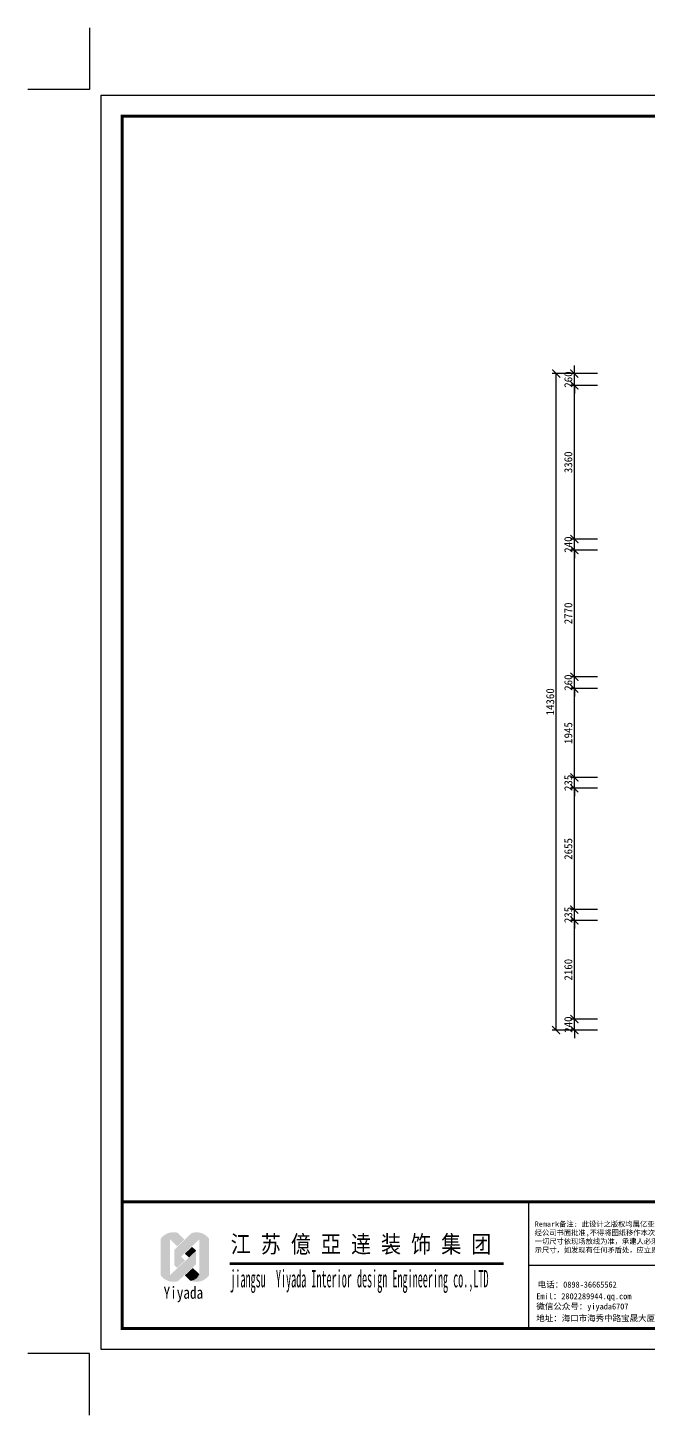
# Model space of a CAD drawing. Header units: millimetres. Extents: x -1705246 to 222838, y -3231245 to 126310.
# Drawn here: x 14102 to 27675, y -121843 to -91493 of the extents above; entities that cross this region are included whole.
import ezdxf

# ---------------------------------------------------------------- set-up
doc = ezdxf.new("R2010")
doc.units = ezdxf.units.MM
doc.header["$PDMODE"] = 35
for name, color, linetype in [('0-01图框模板说明', 2, 'Continuous'), ('0-02图框细线', 136, 'Continuous'), ('06其他', 8, 'Continuous'), ('TK', 1, 'Continuous')]:
    doc.layers.add(name, color=color, linetype=linetype)
doc.layers.add('Z not print', color=8, linetype='Continuous', plot=False)
doc.styles.add('H1', font='')
doc.styles.get("Standard").update_dxf_attribs({"font": ''})
doc.styles.get('H1').set_extended_font_data('SimSun')
doc.styles.get('Standard').set_extended_font_data('SimSun')
doc.dimstyles.new('ISO-25', dxfattribs={"dimscale": 70, "dimtxt": 2.5, "dimasz": 2.5, "dimexe": 1.25, "dimexo": 0.625, "dimtad": 1, "dimdec": 0, "dimtxsty": 'Standard', "dimblk": 'ARCHTICK', "dimcen": 2.5, "dimclrd": 251, "dimclre": 251, "dimclrt": 3, "dimadec": 0, "dimazin": 0, "dimtfac": 1, "dimtdec": 0, "dimtix": 1, "dimtmove": 2, "dimatfit": 3, "dimfxl": 1, "dimarcsym": 0})

# ---------------------------------------------------------------- blocks, each defined once
blk = doc.blocks.new('_ArchTick')
at = {"color": 0, "linetype": 'ByBlock', "const_width": 0.15}
blk.add_lwpolyline([(-0.5, -0.5), (0.5, 0.5)], dxfattribs=at)
blk = doc.blocks.new('*D672')
at = {"color": 251, "lineweight": -2}
for p, q in [((26562, -113178), (25971, -113178)), ((26059, -113178), (26059, -113003)), ((26059, -113418), (26059, -113178)), ((26562, -113418), (25971, -113418)), ((26059, -113418), (26059, -113593))]:
    blk.add_line(p, q, dxfattribs=at)
at = {"layer": 'Defpoints', "color": 0}
for p in [(26059, -113178), (26606, -113178), (26606, -113418)]:
    blk.add_point(p, dxfattribs=at)
at = {"color": 251, "lineweight": -2, "xscale": 175, "yscale": 175, "zscale": 175}
for p, rotation in [((26059, -113178), 270), ((26059, -113418), 90)]:
    blk.add_blockref('_ArchTick', p, dxfattribs=dict(at, rotation=rotation))
at = {"color": 3, "insert": (25927, -113298), "char_height": 175, "attachment_point": 5, "rotation": 90}
blk.add_mtext('240', dxfattribs=at)
blk = doc.blocks.new('*D673')
at = {"color": 251, "lineweight": -2}
for p, q in [((26562, -111018), (25971, -111018)), ((26059, -113178), (26059, -111018)), ((26562, -113178), (25971, -113178))]:
    blk.add_line(p, q, dxfattribs=at)
at = {"layer": 'Defpoints', "color": 0}
for p in [(26059, -111018), (26606, -111018), (26606, -113178)]:
    blk.add_point(p, dxfattribs=at)
at = {"color": 251, "lineweight": -2, "xscale": 175, "yscale": 175, "zscale": 175}
for p, rotation in [((26059, -111018), 90), ((26059, -113178), 270)]:
    blk.add_blockref('_ArchTick', p, dxfattribs=dict(at, rotation=rotation))
at = {"color": 3, "insert": (25927, -112098), "char_height": 175, "attachment_point": 5, "rotation": 90}
blk.add_mtext('2160', dxfattribs=at)
blk = doc.blocks.new('*D674')
at = {"color": 251, "lineweight": -2}
for p, q in [((26059, -110783), (26059, -110608)), ((26562, -110783), (25971, -110783)), ((26562, -111018), (25971, -111018)), ((26059, -111018), (26059, -110783)), ((26059, -111018), (26059, -111193))]:
    blk.add_line(p, q, dxfattribs=at)
at = {"layer": 'Defpoints', "color": 0}
for p in [(26059, -110783), (26606, -110783), (26606, -111018)]:
    blk.add_point(p, dxfattribs=at)
at = {"color": 251, "lineweight": -2, "xscale": 175, "yscale": 175, "zscale": 175}
for p, rotation in [((26059, -110783), 270), ((26059, -111018), 90)]:
    blk.add_blockref('_ArchTick', p, dxfattribs=dict(at, rotation=rotation))
at = {"color": 3, "insert": (25927, -110900), "char_height": 175, "attachment_point": 5, "rotation": 90}
blk.add_mtext('235', dxfattribs=at)
blk = doc.blocks.new('*D675')
at = {"color": 251, "lineweight": -2}
for p, q in [((26562, -108128), (25971, -108128)), ((26059, -110783), (26059, -108128)), ((26562, -110783), (25971, -110783))]:
    blk.add_line(p, q, dxfattribs=at)
at = {"layer": 'Defpoints', "color": 0}
for p in [(26059, -108128), (26606, -108128), (26606, -110783)]:
    blk.add_point(p, dxfattribs=at)
at = {"color": 251, "lineweight": -2, "xscale": 175, "yscale": 175, "zscale": 175}
for p, rotation in [((26059, -108128), 90), ((26059, -110783), 270)]:
    blk.add_blockref('_ArchTick', p, dxfattribs=dict(at, rotation=rotation))
at = {"color": 3, "insert": (25927, -109455), "char_height": 175, "attachment_point": 5, "rotation": 90}
blk.add_mtext('2655', dxfattribs=at)
blk = doc.blocks.new('*D676')
at = {"color": 251, "lineweight": -2}
for p, q in [((26059, -107893), (26059, -107718)), ((26562, -107893), (25971, -107893)), ((26059, -108128), (26059, -107893)), ((26562, -108128), (25971, -108128)), ((26059, -108128), (26059, -108303))]:
    blk.add_line(p, q, dxfattribs=at)
at = {"layer": 'Defpoints', "color": 0}
for p in [(26059, -107893), (26606, -107893), (26606, -108128)]:
    blk.add_point(p, dxfattribs=at)
at = {"color": 251, "lineweight": -2, "xscale": 175, "yscale": 175, "zscale": 175}
for p, rotation in [((26059, -107893), 270), ((26059, -108128), 90)]:
    blk.add_blockref('_ArchTick', p, dxfattribs=dict(at, rotation=rotation))
at = {"color": 3, "insert": (25927, -108010), "char_height": 175, "attachment_point": 5, "rotation": 90}
blk.add_mtext('235', dxfattribs=at)
blk = doc.blocks.new('*D677')
at = {"color": 251, "lineweight": -2}
for p, q in [((26562, -105948), (25971, -105948)), ((26059, -107893), (26059, -105948)), ((26562, -107893), (25971, -107893))]:
    blk.add_line(p, q, dxfattribs=at)
at = {"layer": 'Defpoints', "color": 0}
for p in [(26059, -105948), (26606, -105948), (26606, -107893)]:
    blk.add_point(p, dxfattribs=at)
at = {"color": 251, "lineweight": -2, "xscale": 175, "yscale": 175, "zscale": 175}
for p, rotation in [((26059, -105948), 90), ((26059, -107893), 270)]:
    blk.add_blockref('_ArchTick', p, dxfattribs=dict(at, rotation=rotation))
at = {"color": 3, "insert": (25927, -106920), "char_height": 175, "attachment_point": 5, "rotation": 90}
blk.add_mtext('1945', dxfattribs=at)
blk = doc.blocks.new('*D678')
at = {"color": 251, "lineweight": -2}
for p, q in [((26059, -105688), (26059, -105513)), ((26562, -105688), (25971, -105688)), ((26059, -105948), (26059, -105688)), ((26562, -105948), (25971, -105948)), ((26059, -105948), (26059, -106123))]:
    blk.add_line(p, q, dxfattribs=at)
at = {"layer": 'Defpoints', "color": 0}
for p in [(26059, -105688), (26606, -105688), (26606, -105948)]:
    blk.add_point(p, dxfattribs=at)
at = {"color": 251, "lineweight": -2, "xscale": 175, "yscale": 175, "zscale": 175}
for p, rotation in [((26059, -105688), 270), ((26059, -105948), 90)]:
    blk.add_blockref('_ArchTick', p, dxfattribs=dict(at, rotation=rotation))
at = {"color": 3, "insert": (25927, -105818), "char_height": 175, "attachment_point": 5, "rotation": 90}
blk.add_mtext('260', dxfattribs=at)
blk = doc.blocks.new('*D679')
at = {"color": 251, "lineweight": -2}
for p, q in [((26562, -102918), (25971, -102918)), ((26059, -105688), (26059, -102918)), ((26562, -105688), (25971, -105688))]:
    blk.add_line(p, q, dxfattribs=at)
at = {"layer": 'Defpoints', "color": 0}
for p in [(26059, -102918), (26606, -102918), (26606, -105688)]:
    blk.add_point(p, dxfattribs=at)
at = {"color": 251, "lineweight": -2, "xscale": 175, "yscale": 175, "zscale": 175}
for p, rotation in [((26059, -102918), 90), ((26059, -105688), 270)]:
    blk.add_blockref('_ArchTick', p, dxfattribs=dict(at, rotation=rotation))
at = {"color": 3, "insert": (25927, -104303), "char_height": 175, "attachment_point": 5, "rotation": 90}
blk.add_mtext('2770', dxfattribs=at)
blk = doc.blocks.new('*D680')
at = {"color": 251, "lineweight": -2}
for p, q in [((26059, -102678), (26059, -102503)), ((26562, -102678), (25971, -102678)), ((26059, -102918), (26059, -102678)), ((26562, -102918), (25971, -102918)), ((26059, -102918), (26059, -103093))]:
    blk.add_line(p, q, dxfattribs=at)
at = {"layer": 'Defpoints', "color": 0}
for p in [(26059, -102678), (26606, -102678), (26606, -102918)]:
    blk.add_point(p, dxfattribs=at)
at = {"color": 251, "lineweight": -2, "xscale": 175, "yscale": 175, "zscale": 175}
for p, rotation in [((26059, -102678), 270), ((26059, -102918), 90)]:
    blk.add_blockref('_ArchTick', p, dxfattribs=dict(at, rotation=rotation))
at = {"color": 3, "insert": (25927, -102798), "char_height": 175, "attachment_point": 5, "rotation": 90}
blk.add_mtext('240', dxfattribs=at)
blk = doc.blocks.new('*D681')
at = {"color": 251, "lineweight": -2}
for p, q in [((26562, -99318), (25971, -99318)), ((26059, -102678), (26059, -99318)), ((26562, -102678), (25971, -102678))]:
    blk.add_line(p, q, dxfattribs=at)
at = {"layer": 'Defpoints', "color": 0}
for p in [(26059, -99318), (26606, -99318), (26606, -102678)]:
    blk.add_point(p, dxfattribs=at)
at = {"color": 251, "lineweight": -2, "xscale": 175, "yscale": 175, "zscale": 175}
for p, rotation in [((26059, -99318), 90), ((26059, -102678), 270)]:
    blk.add_blockref('_ArchTick', p, dxfattribs=dict(at, rotation=rotation))
at = {"color": 3, "insert": (25927, -100998), "char_height": 175, "attachment_point": 5, "rotation": 90}
blk.add_mtext('3360', dxfattribs=at)
blk = doc.blocks.new('*D682')
at = {"color": 251, "lineweight": -2}
for p, q in [((26059, -99058), (26059, -98883)), ((26562, -99058), (25971, -99058)), ((26059, -99318), (26059, -99058)), ((26562, -99318), (25971, -99318)), ((26059, -99318), (26059, -99493))]:
    blk.add_line(p, q, dxfattribs=at)
at = {"layer": 'Defpoints', "color": 0}
for p in [(26059, -99058), (26606, -99058), (26606, -99318)]:
    blk.add_point(p, dxfattribs=at)
at = {"color": 251, "lineweight": -2, "xscale": 175, "yscale": 175, "zscale": 175}
for p, rotation in [((26059, -99058), 270), ((26059, -99318), 90)]:
    blk.add_blockref('_ArchTick', p, dxfattribs=dict(at, rotation=rotation))
at = {"color": 3, "insert": (25927, -99188), "char_height": 175, "attachment_point": 5, "rotation": 90}
blk.add_mtext('260', dxfattribs=at)
blk = doc.blocks.new('hgggg')
at = {"layer": '06其他', "linetype": 'ByBlock'}
h = blk.add_hatch(color=7, dxfattribs=at)
h.set_gradient(color1=(255, 241, 220), color2=(255, 110, 0), rotation=45, tint=1, name='HEMISPHERICAL')
h.paths.add_polyline_path([(3236.45, 404.6), (3236.45, 404.49, -0.16489), (3238.73, 404.49), (3240.42, 402.87), (3242.1, 404.5), (3240.44, 406.09, 0.313173)])
h = blk.add_hatch(color=20, dxfattribs=at)
h.set_gradient(color1=(255, 63, 0), color2=(253, 236, 196), tint=1, name='HEMISPHERICAL')
h.paths.add_polyline_path([(3236.45, 396.06, 0.322561), (3240.57, 394.61, -0.167756), (3238.73, 396.1), (3238.73, 404.49, 0.16489), (3236.45, 404.49)])
h = blk.add_hatch(color=16, dxfattribs=at)
h.set_gradient(color1=(127, 0, 0), color2=(204, 0, 0), rotation=135, tint=1, name='INVHEMISPHERICAL')
h.paths.add_polyline_path([(3239.73, 402.05), (3241.33, 400.45), (3245.63, 404.5, -0.337042), (3247.93, 404.67, 0.33371), (3243.79, 405.98)])
h = blk.add_hatch(color=1, dxfattribs=at)
h.set_gradient(color1=(255, 0, 0), color2=(255, 127, 0), tint=1, name='INVHEMISPHERICAL')
h.paths.add_polyline_path([(3247.93, 404.67, 0.339601), (3245.61, 404.49), (3245.61, 396.3, -0.318809), (3243.51, 394.73, 0.343219), (3247.93, 395.99)])
h = blk.add_hatch(color=20, dxfattribs=at)
h.set_gradient(color1=(255, 63, 0), color2=(253, 236, 196), rotation=45, tint=1)
h.paths.add_polyline_path([(3238.73, 396.1, 0.167756), (3240.57, 394.61), (3244.88, 398.63), (3244.88, 401.83)])
h = blk.add_hatch(color=18, dxfattribs=at)
h.set_gradient(color1=(76, 0, 0), color2=(127, 0, 0), rotation=45, tint=1, name='CURVED')
h.paths.add_polyline_path([(3239.73, 402.05), (3239.73, 398.39), (3240.37, 397.77), (3242.25, 399.53)])
h = blk.add_hatch(color=11, dxfattribs=at)
h.set_gradient(color1=(254, 140, 88), color2=(97, 0, 2), rotation=45, tint=1, name='HEMISPHERICAL')
h.paths.add_polyline_path([(3242.22, 401.14), (3243.16, 400.23), (3244.88, 401.83), (3243.92, 402.75)])
h = blk.add_hatch(color=16, dxfattribs=at)
h.set_gradient(color1=(127, 0, 0), color2=(204, 0, 0), rotation=45, tint=1, name='CURVED')
h.paths.add_polyline_path([(3245.61, 396.3), (3244.1, 397.75), (3242.21, 395.99), (3243.51, 394.73, 0.318809)])
at = {"layer": '0-01图框模板说明', "color": 2, "const_width": 0.724}
blk.add_lwpolyline([(3637.38, 670.41), (3637.38, 383.41), (3227.38, 383.41), (3227.38, 670.41)], close=True, dxfattribs=at)
blk.add_lwpolyline([(3637.38, 413.41), (3227.33, 413.41)], dxfattribs=at)
at = {"layer": '0-02图框细线'}
for p, q in [((3323.65, 383.41), (3323.65, 413.41)), ((3323.65, 398.41), (3637.38, 398.41))]:
    blk.add_line(p, q, dxfattribs=at)
blk.add_lwpolyline([(3642.38, 675.41), (3642.38, 378.41), (3222.38, 378.41), (3222.38, 675.41)], close=True, dxfattribs=at)
at = {"layer": '0-02图框细线', "ltscale": 0.2, "const_width": 0.666}
blk.add_lwpolyline([(3252.82, 398.77), (3317.66, 398.77)], dxfattribs=at)
at = {"layer": 'Z not print', "color": 5}
for points in [[(3219.62, 691.34), (3219.62, 676.74), (3205.02, 676.74)], [(3219.62, 362.88), (3219.62, 377.48), (3205.02, 377.48)]]:
    blk.add_lwpolyline(points, dxfattribs=at)
at = {"layer": '0-02图框细线'}
for s, insert, char_height, attachment_point in [('{\\fSimHei|b0|i0|c134|p2;Remark备注: 此设计之版权均属亿亚达设计公司所有，未\\P经公司书面批准,不得将图纸移作本次工程以外的其他用途;\\P一切尺寸依现场放线为准，承建人必须在工地核对图纸所\\P示尺寸，如发现有任何矛盾处，应立即通知设计师。}', (3325.04, 401.2), 1.2293, 7), ('{\\fSimSun|b0|i0|c134|p2;电话：0898-36665562  }', (3325.75, 393.73), 1.4341, 4), ('{\\fSimSun|b0|i0|c134|p2;Emil：2802289944.qq.com}', (3325.43, 390.84), 1.4341, 4), ('{\\fSimSun|b0|i0|c134|p2;微信公众号：yiyada6707}', (3325.43, 388.43), 1.4341, 4), ('{\\fSimSun|b0|i0|c134|p2;地址：海口市海秀中路宝晟大厦 5 层 501号}', (3325.41, 385.76), 1.4341, 4)]:
    blk.add_mtext(s, dxfattribs=dict(at, insert=insert, char_height=char_height, attachment_point=attachment_point))
at = {"layer": 'TK', "color": 150, "style": 'H1'}
for s, height, width, p in [('江 苏 億 亞 逹 装 饰 集 团', 4.0976, 0.85, (3253.05, 401.34)), ('jiangsu  Yiyada Interior design Engineering co.,LTD', 4.0976, 0.43, (3252.98, 393.15)), ('Yiyada ', 2.868, 0.8, (3237.17, 390.46))]:
    blk.add_text(s, height=height, dxfattribs=dict(at, width=width)).set_placement(p)
blk = doc.blocks.new('*D715')
at = {"color": 251, "lineweight": -2}
for p, q in [((26015, -99058), (25575, -99058)), ((25662, -113418), (25662, -99058)), ((26015, -113418), (25575, -113418))]:
    blk.add_line(p, q, dxfattribs=at)
at = {"layer": 'Defpoints', "color": 0}
for p in [(25662, -99058), (26059, -99058), (26059, -113418)]:
    blk.add_point(p, dxfattribs=at)
at = {"color": 251, "lineweight": -2, "xscale": 175, "yscale": 175, "zscale": 175}
for p, rotation in [((25662, -99058), 90), ((25662, -113418), 270)]:
    blk.add_blockref('_ArchTick', p, dxfattribs=dict(at, rotation=rotation))
at = {"color": 3, "insert": (25531, -106238), "char_height": 175, "attachment_point": 5, "rotation": 90}
blk.add_mtext('14360', dxfattribs=at)

msp = doc.modelspace()

# ---------------------------------------------------------------- block references
at = {"layer": '0-02图框细线', "xscale": 92.39999999999418, "yscale": 92.39999999999418, "zscale": 92.39999999999999}
msp.add_blockref('hgggg', (-282041.5, -155372.9), dxfattribs=at)

# ---------------------------------------------------------------- dimensions: what is measured, and where the dimension line sits
for base, p1, p2, picture, middle in [((26058.6, -99057.5), (26605.6, -99317.5), (26605.6, -99057.5), '*D682', (25927.3, -99187.5)), ((26058.6, -99317.5), (26605.6, -102677.5), (26605.6, -99317.5), '*D681', (25927.3, -100997.5)), ((26058.6, -102677.5), (26605.6, -102917.5), (26605.6, -102677.5), '*D680', (25927.3, -102797.5)), ((26058.6, -102917.5), (26605.6, -105687.5), (26605.6, -102917.5), '*D679', (25927.3, -104302.5)), ((26058.6, -105687.5), (26605.6, -105947.5), (26605.6, -105687.5), '*D678', (25927.3, -105817.5)), ((26058.6, -105947.5), (26605.6, -107892.5), (26605.6, -105947.5), '*D677', (25927.3, -106920)), ((26058.6, -107892.5), (26605.6, -108127.5), (26605.6, -107892.5), '*D676', (25927.3, -108010)), ((26058.6, -108127.5), (26605.6, -110782.5), (26605.6, -108127.5), '*D675', (25927.3, -109455)), ((26058.6, -110782.5), (26605.6, -111017.5), (26605.6, -110782.5), '*D674', (25927.3, -110900)), ((26058.6, -111017.5), (26605.6, -113177.5), (26605.6, -111017.5), '*D673', (25927.3, -112097.5)), ((26058.6, -113177.5), (26605.6, -113417.5), (26605.6, -113177.5), '*D672', (25927.3, -113297.5))]:
    dim = msp.add_linear_dim(base=base, p1=p1, p2=p2, angle=270, dimstyle='ISO-25')
    dim.commit()
    dim.dimension.update_dxf_attribs({"geometry": picture, "text_midpoint": middle})
at = {"color": 0}
dim = msp.add_linear_dim(base=(25662, -99057.5), p1=(26058.6, -113417.5), p2=(26058.6, -99057.5), angle=90, dimstyle='ISO-25', dxfattribs=at)
dim.commit()
dim.dimension.update_dxf_attribs({"geometry": '*D715', "text_midpoint": (25530.8, -106237.5)})

doc.saveas('drawing.dxf')
